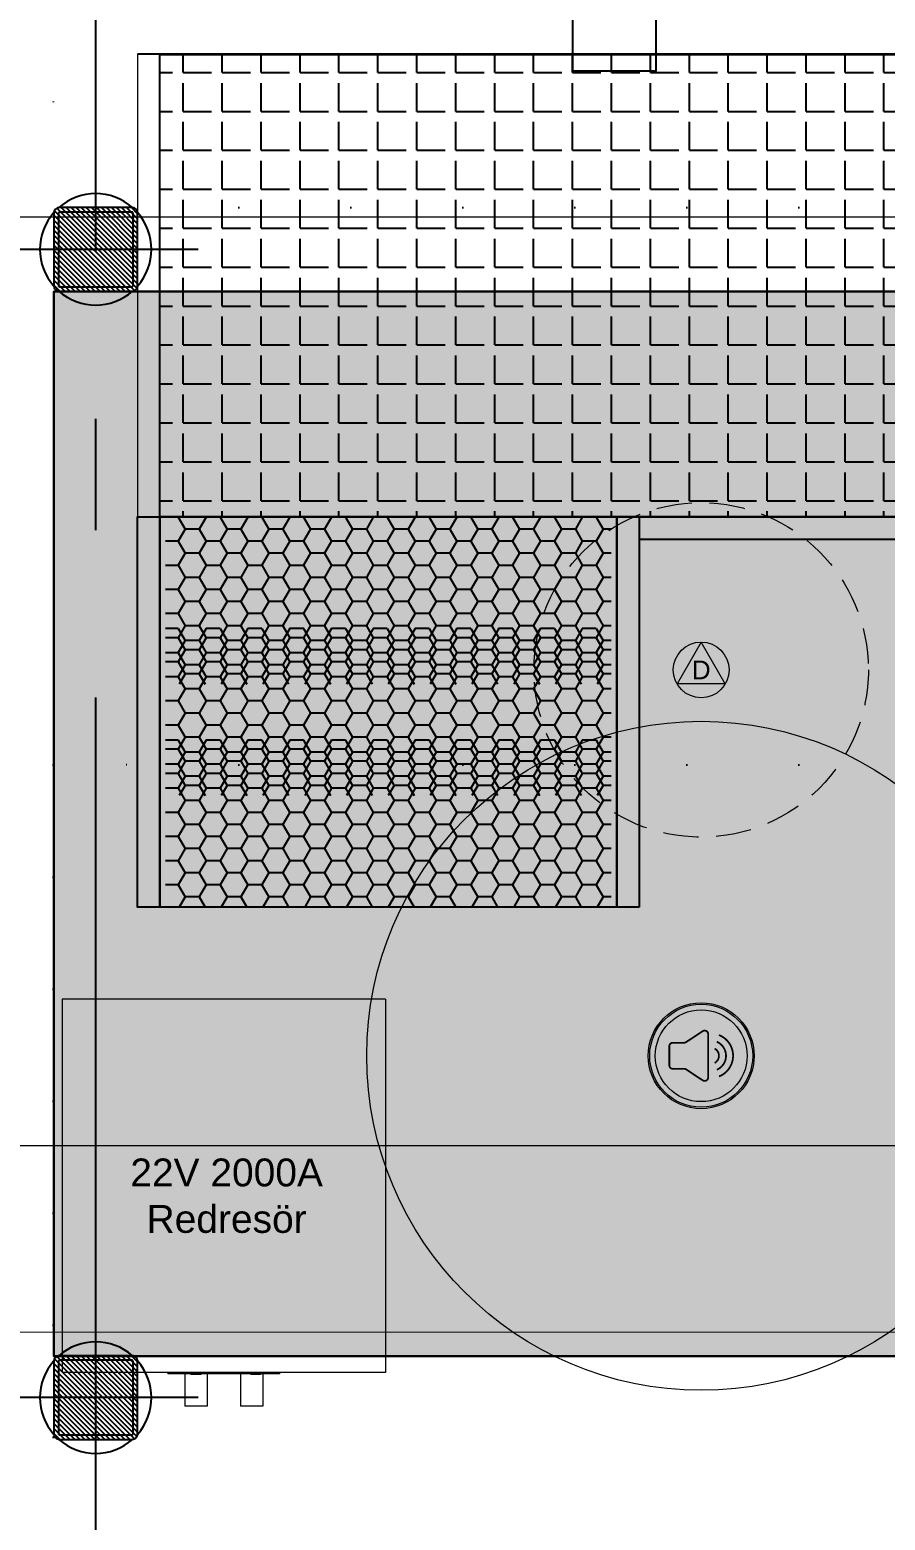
# Model space of a CAD drawing. Header units: centimetres. Extents: x 405564 to 502064, y 46284 to 60634.
# Drawn here: x 484270.6 to 484424, y 56597.1 to 56864.5 of the extents above; entities that cross this region are included whole.
import ezdxf
from ezdxf.enums import TextEntityAlignment as Align

# ---------------------------------------------------------------- set-up
doc = ezdxf.new("R2010")
doc.units = ezdxf.units.CM
for name, pattern in [('( Hidden )', [0.375, 0.25, -0.125]), ('ACAD_ISO07W100', [3, 0, -3]), ('CENTERX3', [23, 15, -3, 2, -3]), ('DOT', [0.25, 0, -0.25]), ('HIDDEN', [9.525, 6.35, -3.175])]:
    doc.linetypes.add(name, pattern=pattern)
doc.layers.get('0').update_dxf_attribs({"color": 8, "lineweight": 9})
for name, color, linetype, lineweight in [('0-KRCN-AYDINLATMA-130426', 8, 'Continuous', 9), ('0-KRCN-MİMARİ-220526', 8, 'Continuous', 9), ('Visible (ISO)', 8, 'Continuous', 18), ('ölçüler', 8, 'Continuous', 5)]:
    doc.layers.add(name, color=color, linetype=linetype, lineweight=lineweight)
doc.layers.add('AS_DOS_TERAS_UST', color=8, linetype='ACAD_ISO07W100')
doc.layers.add('AS_NOT_MIMARI', color=8, linetype='Continuous')
doc.styles.add('2', font='arial.ttf', dxfattribs={"width": 0.9, "height": 200})
doc.styles.add('SI', font='ISOCP.shx')

# ---------------------------------------------------------------- blocks, each defined once
blk = doc.blocks.new('KD')
at = {"layer": '0-KRCN-AYDINLATMA-130426'}
for p, q in [((0, 5), (-4.33, -2.5)), ((4.33, -2.5), (0, 5)), ((4.33, -2.5), (-4.33, -2.5))]:
    blk.add_line(p, q, dxfattribs=at)
at = {"layer": '0-KRCN-AYDINLATMA-130426', "linetype": 'HIDDEN'}
blk.add_circle((0, 0), 30, dxfattribs=at)
at = {"layer": '0-KRCN-AYDINLATMA-130426'}
blk.add_circle((0, 0), 5, dxfattribs=at)
at = {"layer": '0-KRCN-AYDINLATMA-130426', "style": '2'}
blk.add_text('D', height=3.36, dxfattribs=at).set_placement((0, 0), align=Align.MIDDLE_CENTER)
blk = doc.blocks.new('SIVA ÜSTÜ TİPİ HOPARLÖR')
at = {"layer": '0-KRCN-AYDINLATMA-130426'}
h = blk.add_hatch(color=256, dxfattribs=at)
h.dxf.hatch_style = 1
h.paths.add_polyline_path([(9.24, 0, 1), (-9.24, 0, 1)])
h.paths.add_polyline_path([(8.23, 0, -1), (-8.23, 0, -1)], flags=16)
h.paths.add_polyline_path([(1.25, -3.88, -0.598176), (0.27, -4.41), (-2.7, -2.45, 0.147433), (-3.05, -2.34), (-5.09, -2.34, -0.414214), (-5.72, -1.71), (-5.72, 1.71, -0.414214), (-5.09, 2.34), (-3.05, 2.34, 0.147433), (-2.7, 2.45), (0.27, 4.41, -0.598176), (1.25, 3.88)], flags=0)
h = blk.add_hatch(color=256, dxfattribs=at)
h.dxf.hatch_style = 1
h.paths.add_polyline_path([(0.27, -4.41, 0.598176), (1.25, -3.88), (1.25, 3.88, 0.598176), (0.27, 4.41), (-2.7, 2.45, -0.147433), (-3.05, 2.34), (-5.09, 2.34, 0.414214), (-5.72, 1.71), (-5.72, -1.71, 0.414214), (-5.09, -2.34), (-3.05, -2.34, -0.147433), (-2.7, -2.45)])
at = {"layer": '0-KRCN-AYDINLATMA-130426', "const_width": 0.317}
blk.add_lwpolyline([(0.27, -4.41, 0.598176), (1.25, -3.88), (1.25, 3.88, 0.598176), (0.27, 4.41), (-2.7, 2.45, -0.147433), (-3.05, 2.34), (-5.09, 2.34, 0.414214), (-5.72, 1.71), (-5.72, -1.71, 0.414214), (-5.09, -2.34), (-3.05, -2.34, -0.147433), (-2.7, -2.45)], format="xyb", close=True, dxfattribs=at)
for points in [[(3.19, 3.72, -0.680488), (3.19, -3.72)], [(2.41, 1.29, -0.601398), (2.41, -1.29)], [(2.8, 2.51, -0.658812), (2.8, -2.51)]]:
    blk.add_lwpolyline(points, format="xyb", dxfattribs=at)
at = {"layer": '0-KRCN-AYDINLATMA-130426'}
blk.add_circle((0, 0), 60, dxfattribs=at)
at = {"layer": '0-KRCN-AYDINLATMA-130426', "ltscale": 0.1}
for radius in [9.5, 9.24, 8.23]:
    blk.add_circle((0, 0), radius, dxfattribs=at)
blk = doc.blocks.new('G$C546873DE')
at = {"layer": '0-KRCN-AYDINLATMA-130426'}
for name, p in [('KD', (13826.96, 9615.6)), ('SIVA ÜSTÜ TİPİ HOPARLÖR', (13826.96, 9546.38))]:
    blk.add_blockref(name, p, dxfattribs=at)
blk = doc.blocks.new('A$Cdfb98813')
h = blk.add_hatch()
h.set_pattern_fill('ANGLE', color=256, scale=0.3)
h.set_pattern_definition([(0, (182.2423, -979.0145), (0, 2.0955), [1.524, -0.5715]), (90, (182.2423, -979.0145), (-2.0955, 1e-16), [1.524, -0.5715])])
h.paths.add_polyline_path([(1918.02, 199), (1545.02, 199), (1545.02, 300), (1515.02, 300), (1515.02, 199), (238.98, 199), (238.98, -429.5), (238.98, -658.01), (1918.02, -658.01)])
h.paths.add_polyline_path([(268.98, -429.5), (268.98, 169), (1888.02, 169), (1888.02, -628.01), (268.98, -628.01), (268.98, -453.5)], flags=16)
h.paths.add_polyline_path([(1888.02, -429.5), (268.98, -429.5), (268.98, -459.5), (1888.02, -459.5)], flags=0)
h = blk.add_hatch()
h.set_pattern_fill('ANGLE', color=256)
h.set_pattern_definition([(0, (1096.748, -978.9895), (0, 6.985), [5.08, -1.905]), (90, (1096.748, -978.9895), (-6.985, 4e-16), [5.08, -1.905])])
h.paths.add_polyline_path([(800.14, 27.5), (444.14, 27.5), (444.14, -55.47), (800.14, -55.47)])
at = {"linetype": '( Hidden )'}
h = blk.add_hatch(dxfattribs=at)
h.set_pattern_fill('ANSI31', color=256, scale=0.2)
h.set_pattern_definition([(135, (668, 0), (-0.4490128, -0.4490128), [])])
h.paths.add_polyline_path([(440.14, -14), (440.14, -1, 0.414214), (439.14, 0), (426.14, 0, 0.414214), (425.14, -1), (425.14, -14, 0.414214), (426.14, -15), (439.14, -15, 0.414214)])
h = blk.add_hatch()
h.set_pattern_fill('ANGLE', color=256)
h.set_pattern_definition([(0, (-483849.746, -58273.935), (0, 6.985), [5.08, -1.905]), (90, (-483849.746, -58273.935), (-6.985, 4e-16), [5.08, -1.905])])
h.paths.add_polyline_path([(425.14, -15.05), (800.14, -15.05), (800.14, -100), (900, -100), (900.14, -15.05), (1700, -15.05), (1700, -100), (1800, -100), (1800.14, -15.05), (2235.14, -15.05), (2235.14, -206), (425.14, -206.05)])
h = blk.add_hatch()
h.set_pattern_fill('HONEY', color=256, scale=20, angle=180)
h.set_pattern_definition([(180, (2107.1993, 8985.43), (-3.75, -2.1650635), [2.5, -5]), (300, (2107.1993, 8985.43), (3.75, -2.1650635), [2.5, -5]), (240, (2107.1993, 8985.43), (-3e-15, -4.330127), [-5, 2.5])])
h.paths.add_polyline_path([(525.14, -85.5), (525.14, -55.5), (445.14, -55.5), (445.14, -85.5)])
h = blk.add_hatch()
h.set_pattern_fill('HONEY', color=256, scale=20, angle=180)
h.set_pattern_definition([(180, (2107.1993, 8965.43), (-3.75, -2.1650635), [2.5, -5]), (300, (2107.1993, 8965.43), (3.75, -2.1650635), [2.5, -5]), (240, (2107.1993, 8965.43), (-3e-15, -4.330127), [-5, 2.5])])
h.paths.add_polyline_path([(525.14, -105.5), (525.14, -75.5), (445.14, -75.5), (445.14, -105.5)])
h = blk.add_hatch()
h.set_pattern_fill('HONEY', color=256, scale=20, angle=180)
h.set_pattern_definition([(180, (2107.1993, 8945.43), (-3.75, -2.1650635), [2.5, -5]), (300, (2107.1993, 8945.43), (3.75, -2.1650635), [2.5, -5]), (240, (2107.1993, 8945.43), (-3e-15, -4.330127), [-5, 2.5])])
h.paths.add_polyline_path([(525.14, -125.5), (525.14, -95.5), (445.14, -95.5), (445.14, -125.5)])
h = blk.add_hatch(dxfattribs=at)
h.set_pattern_fill('ANSI31', color=256, scale=0.2)
h.set_pattern_definition([(135, (462, 0), (-0.4490128, -0.4490128), [])])
h.paths.add_polyline_path([(440.14, -220), (440.14, -207, 0.414214), (439.14, -206), (426.14, -206, 0.414214), (425.14, -207), (425.14, -220, 0.414214), (426.14, -221), (439.14, -221, 0.414214)])
at = {"linetype": 'CENTERX3', "ltscale": 10}
for p, q in [((432.64, -697.89), (432.64, 242.14)), ((451.04, -7.5), (413.3, -7.5)), ((451.04, -213.5), (413.3, -213.5))]:
    blk.add_line(p, q, dxfattribs=at)
for p, q in [((800.14, 27.5), (440.14, 27.5)), ((444.14, -55.5), (800.14, -55.5)), ((530.14, -59.5), (800.14, -59.5))]:
    blk.add_line(p, q)
for points in [[(533.2, 53.14), (518.2, 53.14), (518.2, 24.54), (533.2, 24.54)], [(444.14, 27.48), (800.14, 27.48), (800.14, -55.5), (444.14, -55.5)], [(444.14, -125.5), (440.14, -125.5), (440.14, -55.5), (444.14, -55.5)], [(530.14, -125.5), (526.14, -125.5), (526.14, -55.5), (530.14, -55.5)]]:
    blk.add_lwpolyline(points, close=True)
for points in [[(440.14, -14), (440.14, -1, 0.414214), (439.14, 0), (426.14, 0, 0.414214), (425.14, -1), (425.14, -14, 0.414214), (426.14, -15), (439.14, -15, 0.414214)], [(439.34, -14), (439.34, -1, 0.414214), (439.14, -0.8), (426.14, -0.8, 0.414214), (425.94, -1), (425.94, -14, 0.414214), (426.14, -14.2), (439.14, -14.2, 0.414214)], [(440.14, -220), (440.14, -207, 0.414214), (439.14, -206), (426.14, -206, 0.414214), (425.14, -207), (425.14, -220, 0.414214), (426.14, -221), (439.14, -221, 0.414214)], [(439.34, -220), (439.34, -207, 0.414214), (439.14, -206.8), (426.14, -206.8, 0.414214), (425.94, -207), (425.94, -220, 0.414214), (426.14, -220.2), (439.14, -220.2, 0.414214)]]:
    blk.add_lwpolyline(points, format="xyb", close=True)
for points in [[(425.14, -25.06), (425.14, -206.05), (2235.14, -206.05), (2235.14, -15.05), (1800, -15.05)], [(800.14, -15.05), (425.14, -15.05), (425.14, -25.06)], [(425.14, -15.05), (800.14, -15.05), (800.14, -100), (900, -100), (900.14, -15.05), (1700, -15.05), (1700, -100), (1800, -100), (1800.14, -15.05), (2235.14, -15.05), (2235.14, -206), (425.14, -206.05), (425.14, -15.05)], [(526.14, -55.5), (526.14, -125.5), (525.7, -125.5), (444.14, -125.5), (444.14, -55.5)], [(800.14, -55.5), (530.14, -55.5), (530.14, -59.5), (800.14, -59.5)]]:
    blk.add_lwpolyline(points)
for centre, start, end in [((432.64, -7.5), 48.5247, 131.4753), ((432.64, -7.5), 138.5247, 221.4753), ((432.64, -7.5), 318.5247, 41.4753), ((432.64, -7.5), 228.5247, 311.4753), ((432.64, -213.5), 48.5247, 131.4753), ((432.64, -213.5), 138.5247, 221.4753), ((432.64, -213.5), 318.5247, 41.4753), ((432.64, -213.5), 228.5247, 311.4753)]:
    blk.add_arc(centre, 10, start, end)
at = {"layer": 'Visible (ISO)'}
for p, q in [((1208.21, -1.73), (387, -1.73)), ((484.61, -142.01), (426.61, -142.01)), ((426.61, -142.01), (426.61, -209.01)), ((484.61, -142.01), (484.61, -209.01)), ((484.61, -209.01), (426.61, -209.01)), ((445.61, -209.01), (445.61, -209.26)), ((465.61, -209.26), (445.61, -209.26)), ((448.61, -209.26), (448.61, -215.01)), ((449.73, -209.26), (449.73, -209.36)), ((450.48, -209.36), (449.73, -209.36)), ((450.48, -209.26), (450.48, -209.36)), ((450.73, -209.36), (450.48, -209.36)), ((450.73, -209.26), (450.73, -209.36)), ((451.48, -209.36), (450.73, -209.36)), ((451.48, -209.26), (451.48, -209.36)), ((452.61, -209.26), (452.61, -215.01)), ((458.61, -209.26), (458.61, -215.01)), ((460.48, -209.26), (460.48, -209.36)), ((462.23, -209.36), (460.48, -209.36)), ((462.23, -209.26), (462.23, -209.36)), ((462.61, -209.26), (462.61, -215.01)), ((465.61, -209.01), (465.61, -209.26)), ((452.61, -215.01), (448.61, -215.01)), ((462.61, -215.01), (458.61, -215.01))]:
    blk.add_line(p, q, dxfattribs=at)
for points in [[(858.16, -168.34), (415.58, -168.34), (415.58, -201.84), (415.58, -201.84)], [(1383.84, -168.34), (1776.42, -168.34), (1776.42, -201.84), (415.58, -201.75)]]:
    blk.add_lwpolyline(points, dxfattribs=at)
at = {"layer": 'ölçüler'}
for p, q in [((440.14, 27.48), (440.14, -59.5)), ((444.14, 27.48), (444.14, -55.5))]:
    blk.add_line(p, q, dxfattribs=at)
at = {"ltscale": 0.1, "insert": (456.13, -177.31), "char_height": 5, "width": 131.2036, "attachment_point": 5, "style": 'SI'}
blk.add_mtext('{\\fArial|b0|i0|c162|p34;\\C1;22V 2000A\\PRedresör}', dxfattribs=at)
blk = doc.blocks.new('A$C6A10306C')
at = {"layer": 'AS_DOS_TERAS_UST', "linetype": 'DOT', "ltscale": 80}
for p, q in [((13710.68, -3581.45), (13710.68, -3801.45)), ((14085.68, -3801.45), (13710.68, -3801.45)), ((13710.68, -3901.45), (13710.68, -4501.45)), ((14085.68, -3901.45), (13710.68, -3901.45))]:
    blk.add_line(p, q, dxfattribs=at)
at = {"layer": 'AS_NOT_MIMARI'}
blk.add_blockref('A$Cdfb98813', (13285.68, -3801.45), dxfattribs=at)

msp = doc.modelspace()

# ---------------------------------------------------------------- block references
at = {"layer": '0-KRCN-AYDINLATMA-130426'}
msp.add_blockref('G$C546873DE', (470564.07, 47134.02), dxfattribs=at)

# ---------------------------------------------------------------- next in the draw order: block references
at = {"layer": '0-KRCN-MİMARİ-220526'}
msp.add_blockref('A$C6A10306C', (470564.07, 60634.02), dxfattribs=at)

doc.saveas('drawing.dxf')
